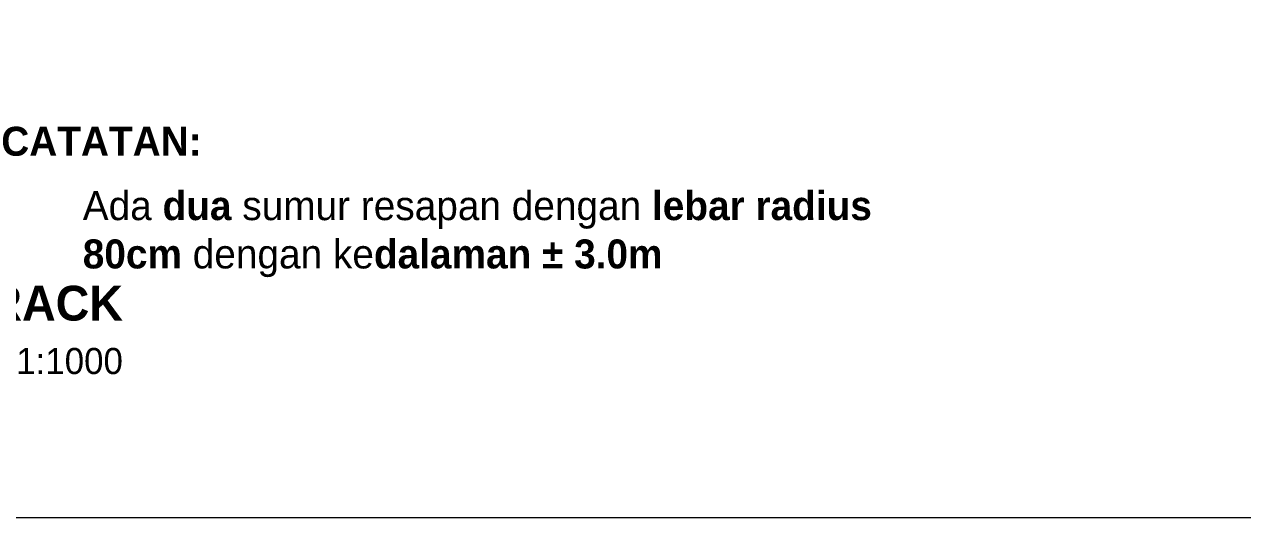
# Model space of a CAD drawing. Header units: centimetres. Extents: x -292707 to 138715, y -53922 to 66277.
# Drawn here: x 44215 to 50515, y -6917 to -4365 of the extents above; entities that cross this region are included whole.
import ezdxf

# ---------------------------------------------------------------- set-up
doc = ezdxf.new("R2010")
doc.units = ezdxf.units.CM
doc.layers.add('A-FILL-1', color=250, linetype='Continuous', lineweight=0, true_color=0x333333)
doc.layers.add('A-TEXT', color=254, linetype='Continuous')
doc.styles.add('Scale 1000', font='GOTHICB.TTF', dxfattribs={"height": 150})
doc.styles.add('Scale 80', font='GOTHICB.TTF', dxfattribs={"height": 20})

# ---------------------------------------------------------------- blocks, each defined once
blk = doc.blocks.new('jhgkjhkjhkjh')
at = {"layer": 'A-FILL-1', "ltscale": 0.25}
blk.add_lwpolyline([(-1286.61, 931.53), (-933.61, 931.53), (-933.61, 1218.53), (-1286.61, 1218.53)], close=True, dxfattribs=at)

msp = doc.modelspace()

# ---------------------------------------------------------------- block references
at = {"layer": 'A-TEXT', "xscale": 60, "yscale": 60, "zscale": 60}
msp.add_blockref('jhgkjhkjhkjh', (115711.9, -62809), dxfattribs=at)

# ---------------------------------------------------------------- texts
at = {"layer": 'A-TEXT', "ltscale": 0.25}
for s, width, gutter_width, heights, insert, char_height, attachment_point, style in [('CATATAN:', 2330.933, 750, [0], (44095.7, -4894.6), 150, 1, 'Scale 1000'), ('\\pi-450,l450,t450;{\\fSymbol|b0|i0|c2|p18;·^I\\fCentury Gothic|b0|i0|c0|p34;Ada} dua {\\fCentury Gothic|b0|i0|c0|p34;sumur resapan dengan} lebar radius 80cm {\\fCentury Gothic|b0|i0|c0|p34;dengan ke}dalaman ± 3.0m', 4814.09, 750, [453.8], (44067.2, -5227.7), 150, 1, 'Scale 1000'), ('DETAIL RENC. RUNNING TRACK', 4881.177, 675, [0], (44724.9, -5808.7), 180, 6, 'Scale 80'), ('{\\fCentury Gothic|b0|i0|c0|p34;Scale 1:1000}', 4881.177, 675, [0], (44724.9, -6107.6), 135, 6, 'Scale 80')]:
    msp.add_mtext_dynamic_manual_height_columns(s, width=width, gutter_width=gutter_width, heights=heights, dxfattribs=dict(at, insert=insert, char_height=char_height, attachment_point=attachment_point, style=style))

doc.saveas('drawing.dxf')
